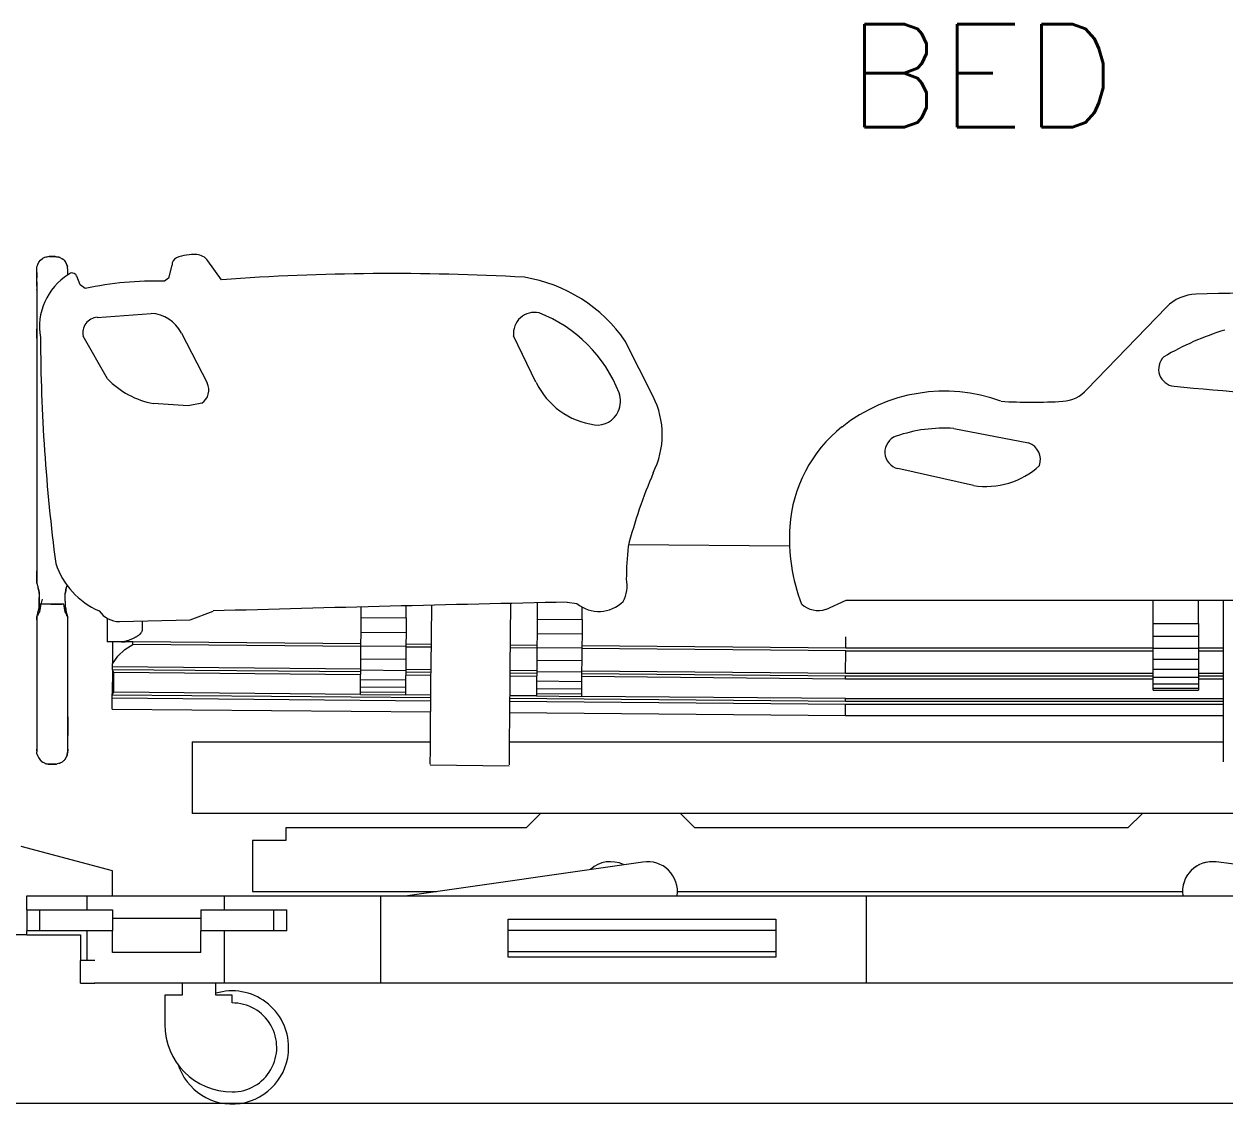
# Model space of a CAD drawing. Extents: x 3552052 to 4102982, y -707811 to -630695.
# Drawn here: x 3879450 to 3880613, y -691538 to -690491 of the extents above; entities that cross this region are included whole.
import ezdxf

# ---------------------------------------------------------------- set-up
doc = ezdxf.new("R2010")
doc.units = 0
doc.header["$LTSCALE"] = 6
doc.header["$MEASUREMENT"] = 0
for name, color, linetype, lineweight in [('EQP', 6, 'CONTINUOUS', 0), ('MEP_HVAC_RA_DUCT', 1, 'CONTINUOUS', 0), ('WALL', 8, 'CONTINUOUS', 0)]:
    doc.layers.add(name, color=color, linetype=linetype, lineweight=lineweight)
doc.styles.add('ROMANS', font='romans.shx')

msp = doc.modelspace()

# ---------------------------------------------------------------- linework, layer by layer
at = {"layer": 'EQP'}
for p, q in [((3879463.4, -690723.9), (3879464.5, -690721.8)), ((3879464.2, -690722.3), (3879464.5, -690721.8)), ((3879464.5, -690721.8), (3879466.1, -690719.9)), ((3879466.1, -690719.9), (3879468, -690718.3)), ((3879470.1, -690717.2), (3879468, -690718.3)), ((3879471.2, -690717), (3879470.1, -690717.2)), ((3879472.3, -690716.8), (3879471.2, -690717)), ((3879473.4, -690716.6), (3879472.3, -690716.8)), ((3879474.5, -690716.4), (3879473.4, -690716.6)), ((3879474.5, -690716.4), (3879476, -690716.4)), ((3879476, -690716.4), (3879474.5, -690716.4)), ((3879476, -690716.4), (3879477.5, -690716.4)), ((3879477.5, -690716.4), (3879476, -690716.4)), ((3879477.5, -690716.4), (3879479, -690716.4)), ((3879479, -690716.4), (3879477.5, -690716.4)), ((3879479, -690716.4), (3879480.5, -690716.4)), ((3879480.5, -690716.4), (3879479, -690716.4)), ((3879480.5, -690716.4), (3879482.8, -690716.6)), ((3879480.5, -690716.4), (3879481.1, -690716.4)), ((3879481.1, -690716.4), (3879481.7, -690716.5)), ((3879481.7, -690716.5), (3879482.3, -690716.5)), ((3879482.3, -690716.5), (3879482.8, -690716.6)), ((3879482.8, -690716.6), (3879484.9, -690717.2)), ((3879483.4, -690716.8), (3879482.8, -690716.6)), ((3879484, -690716.9), (3879483.4, -690716.8)), ((3879484.5, -690717.1), (3879484, -690716.9)), ((3879485.1, -690717.3), (3879484.5, -690717.1)), ((3879484.9, -690717.2), (3879487.2, -690718.4)), ((3879489, -690719.9), (3879487.2, -690718.4)), ((3879489, -690719.9), (3879490.5, -690721.7)), ((3879490.5, -690721.7), (3879490.5, -690721.8)), ((3879490.5, -690721.8), (3879492.3, -690726)), ((3879641.6, -690738.8), (3879628.3, -690720.4)), ((3879462.5, -690731.8), (3879462.6, -690730.4)), ((3879462.5, -690732.9), (3879462.5, -690731.8)), ((3879462.5, -690734), (3879462.5, -690731.8)), ((3879462.5, -690731.8), (3879462.5, -690734)), ((3879462.5, -690734), (3879462.5, -690732.9)), ((3879462.5, -690733.1), (3879462.5, -690733.6)), ((3879462.5, -690733.1), (3879462.5, -690734.4)), ((3879462.5, -690733.6), (3879462.5, -690733.1)), ((3879462.5, -690734.4), (3879462.5, -690733.1)), ((3879462.5, -690733.1), (3879462.5, -690734.4)), ((3879462.5, -690733.6), (3879462.5, -690734.1)), ((3879462.5, -690734.1), (3879462.5, -690733.6)), ((3879462.6, -690729), (3879462.7, -690727.6)), ((3879462.6, -690730.4), (3879462.6, -690729)), ((3879462.7, -690726.2), (3879462.9, -690725.6)), ((3879462.7, -690727.6), (3879462.7, -690726.2)), ((3879462.9, -690725.6), (3879463.1, -690725.1)), ((3879463.1, -690725.1), (3879463.2, -690724.5)), ((3879463.2, -690724.5), (3879463.4, -690723.9)), ((3879463.4, -690723.9), (3879463.7, -690723.4)), ((3879463.7, -690723.4), (3879463.9, -690722.9)), ((3879463.9, -690722.9), (3879464.2, -690722.3)), ((3879490.9, -690722.8), (3879491.4, -690723.9)), ((3879491.4, -690723.9), (3879491.8, -690724.9)), ((3879491.8, -690724.9), (3879492.3, -690726)), ((3879492.3, -690726.6), (3879492.3, -690726)), ((3879492.4, -690727.2), (3879492.3, -690726.6)), ((3879492.4, -690727.8), (3879492.4, -690727.2)), ((3879492.5, -690728.4), (3879492.4, -690727.8)), ((3879492.5, -690731.8), (3879492.5, -690728.4)), ((3879492.5, -690728.6), (3879492.5, -690728.4)), ((3879492.5, -690728.8), (3879492.5, -690728.6)), ((3879492.5, -690729), (3879492.5, -690728.8)), ((3879492.5, -690729.2), (3879492.5, -690729)), ((3879492.5, -690729.8), (3879492.5, -690729.2)), ((3879492.5, -690730.5), (3879492.5, -690729.8)), ((3879492.5, -690731.1), (3879492.5, -690730.5)), ((3879492.5, -690731.8), (3879492.5, -690731.1)), ((3879492.5, -690732.9), (3879492.5, -690731.8)), ((3879492.5, -690734), (3879492.5, -690732.9)), ((3879593.5, -690724.5), (3879590.1, -690737.4)), ((3879462.5, -690735.1), (3879462.5, -690734)), ((3879462.5, -690736.1), (3879462.5, -690734)), ((3879462.5, -690734), (3879462.5, -690736.1)), ((3879462.5, -690734.1), (3879462.5, -690734.6)), ((3879462.5, -690734.6), (3879462.5, -690734.1)), ((3879462.5, -690734.4), (3879462.5, -690735.7)), ((3879462.5, -690735.7), (3879462.5, -690734.4)), ((3879462.5, -690734.4), (3879462.5, -690735.7)), ((3879462.5, -690734.6), (3879462.5, -690735.1)), ((3879462.5, -690735.1), (3879462.5, -690734.6)), ((3879462.5, -690736.2), (3879462.5, -690735.1)), ((3879462.5, -690735.9), (3879462.5, -690735.1)), ((3879462.5, -690735.7), (3879462.5, -690737)), ((3879462.5, -690737), (3879462.5, -690735.7)), ((3879462.5, -690735.7), (3879462.5, -690737)), ((3879462.5, -690736.7), (3879462.5, -690735.9)), ((3879462.5, -690740.9), (3879462.5, -690737)), ((3879462.5, -690741.5), (3879462.5, -690739.6)), ((3879462.5, -690745.1), (3879462.5, -690740.5)), ((3879462.5, -690743.5), (3879462.5, -690740.9)), ((3879462.5, -690740.9), (3879462.5, -690743.5)), ((3879462.5, -690743.3), (3879462.5, -690741.5)), ((3879462.5, -690742.7), (3879462.5, -690745.1)), ((3879462.6, -690742.7), (3879462.5, -690745.1)), ((3879462.5, -690745.1), (3879462.5, -690743.3)), ((3879462.5, -690745.1), (3879462.5, -690743.5)), ((3879462.5, -690743.5), (3879462.5, -690745.1)), ((3879462.5, -690745.1), (3879462.5, -690746.7)), ((3879492.5, -690734.3), (3879492.5, -690734)), ((3879504.7, -690743.8), (3879501.2, -690735.2)), ((3879509.5, -690747.4), (3879504.7, -690743.8)), ((3879590.1, -690737.4), (3879586.1, -690740.3)), ((3879462.5, -690746.7), (3879462.5, -690748.3)), ((3879462.5, -690748.8), (3879462.6, -690748.3)), ((3879462.6, -690748.3), (3879462.5, -690748.8)), ((3879462.5, -690748.3), (3879462.5, -690749.9)), ((3879462.5, -690749.9), (3879462.5, -690751.5)), ((3879462.5, -690751.5), (3879462.5, -690753.5)), ((3879462.5, -690753.5), (3879462.5, -690755.4)), ((3879462.5, -690755.4), (3879462.5, -690757.4)), ((3879462.5, -690757.4), (3879462.5, -690759.4)), ((3879462.5, -690759.4), (3879462.5, -690764.3)), ((3879462.5, -690764.3), (3879462.5, -690769.1)), ((3880556.8, -690765.3), (3880479.8, -690845.1)), ((3879462.5, -690769.1), (3879462.5, -690774)), ((3879462.5, -690774), (3879462.5, -690778.9)), ((3879462.5, -690778.9), (3879462.5, -690784.4)), ((3879521.1, -690775.2), (3879573.2, -690771.4)), ((3879462.5, -690784), (3879462.6, -690784.4)), ((3879462.5, -690784.4), (3879462.5, -690790)), ((3879462.5, -690789.8), (3879462.5, -690786.4)), ((3879462.5, -690795.4), (3879462.5, -690789.8)), ((3879462.5, -690790), (3879462.5, -690795.6)), ((3879602.6, -690790.4), (3879627.5, -690838.8)), ((3879462.5, -690795.6), (3879462.5, -690801.1)), ((3879462.5, -690801.1), (3879462.5, -690828.6)), ((3879531, -690834.8), (3879507.6, -690793.5)), ((3879946.1, -690838.1), (3879924.4, -690793.2)), ((3880059.6, -690851.9), (3880032.6, -690798.4)), ((3879462.5, -690828.6), (3879462.5, -690856)), ((3879462.5, -690856), (3879462.5, -690883.5)), ((3879609.2, -690860.8), (3879575.4, -690858.8)), ((3879622.4, -690858.3), (3879609.2, -690860.8)), ((3879462.5, -690883.5), (3879462.5, -690910.9)), ((3880350.8, -690882.9), (3880423.3, -690896.7)), ((3879462.5, -690910.9), (3879462.5, -690938.4)), ((3880369.8, -690938.1), (3880296.7, -690921.7)), ((3879462.5, -690938.4), (3879462.5, -690965.8)), ((3879462.5, -690965.8), (3879462.5, -690993.3)), ((3879462.5, -690993.3), (3879462.5, -691020.7)), ((3880191.8, -690997.1), (3880035.8, -690995.7)), ((3879462.5, -691020.7), (3879462.5, -691023)), ((3879462.5, -691023), (3879462.5, -691020.7)), ((3879462.5, -691023), (3879462.5, -691025.2)), ((3879462.5, -691025.2), (3879462.5, -691023)), ((3879462.5, -691025.2), (3879462.5, -691027.5)), ((3879462.5, -691027.5), (3879462.5, -691025.2)), ((3879462.5, -691027.5), (3879462.5, -691029.8)), ((3879462.5, -691029.8), (3879462.5, -691027.5)), ((3879462.5, -691029.8), (3879462.5, -691030.3)), ((3879462.5, -691030.3), (3879462.5, -691029.8)), ((3879462.5, -691030.3), (3879462.5, -691030.9)), ((3879462.5, -691030.9), (3879462.5, -691030.3)), ((3879462.5, -691030.9), (3879462.5, -691031.5)), ((3879462.5, -691031.5), (3879462.5, -691030.9)), ((3879462.5, -691031.5), (3879462.5, -691032)), ((3879462.5, -691032), (3879462.5, -691031.5)), ((3879462.5, -691032.8), (3879462.6, -691032)), ((3879462.6, -691032.9), (3879462.5, -691032.8)), ((3879462.7, -691033), (3879462.6, -691032.9)), ((3879462.7, -691033.1), (3879462.7, -691033)), ((3879462.8, -691033.1), (3879462.8, -691034.3)), ((3879462.8, -691034.3), (3879463.1, -691035.1)), ((3879463.1, -691035.1), (3879463.4, -691035.9)), ((3879463.4, -691035.9), (3879463.7, -691036.8)), ((3879491.3, -691036.8), (3879491.6, -691035.9)), ((3879491.6, -691035.9), (3879491.9, -691035.1)), ((3879491.9, -691035.1), (3879492.1, -691034.5)), ((3879463.7, -691036.8), (3879464, -691037.6)), ((3879464, -691037.3), (3879464, -691037.6)), ((3879464, -691037.6), (3879464.3, -691038.9)), ((3879464.3, -691038.9), (3879464, -691037.6)), ((3879464, -691037.6), (3879464.3, -691038.9)), ((3879464.3, -691038.9), (3879464.5, -691040.2)), ((3879464.5, -691040.2), (3879464.3, -691038.9)), ((3879464.3, -691038.9), (3879464.5, -691040.2)), ((3879464.5, -691040.2), (3879464.7, -691041.5)), ((3879464.7, -691041.5), (3879464.5, -691040.2)), ((3879464.5, -691040.2), (3879464.7, -691041.5)), ((3879464.7, -691041.5), (3879464.9, -691042.8)), ((3879464.9, -691042.8), (3879464.7, -691041.5)), ((3879464.7, -691041.5), (3879464.9, -691042.8)), ((3879464.9, -691042.9), (3879464.9, -691044.7)), ((3879464.9, -691044.7), (3879464.9, -691046.5)), ((3879464.9, -691046.5), (3879464.9, -691048.4)), ((3879464.9, -691051.1), (3879464.9, -691046.7)), ((3879490.3, -691041.5), (3879490.1, -691042.8)), ((3879490.1, -691042.8), (3879490.3, -691041.5)), ((3879490.3, -691041.5), (3879490.1, -691042.8)), ((3879490.1, -691042.5), (3879490.1, -691042.8)), ((3879490.1, -691044.7), (3879490.1, -691042.9)), ((3879490.1, -691046.5), (3879490.1, -691044.7)), ((3879490.1, -691048.4), (3879490.1, -691046.5)), ((3879490.6, -691040.2), (3879490.3, -691041.5)), ((3879490.3, -691041.5), (3879490.6, -691040.2)), ((3879490.6, -691040.2), (3879490.3, -691041.5)), ((3879490.8, -691038.9), (3879490.6, -691040.2)), ((3879490.6, -691040.2), (3879490.8, -691038.9)), ((3879490.8, -691038.9), (3879490.6, -691040.2)), ((3879491, -691037.6), (3879490.8, -691038.9)), ((3879490.8, -691038.9), (3879491, -691037.6)), ((3879491, -691037.6), (3879490.8, -691038.9)), ((3879491, -691037.6), (3879491.3, -691036.8)), ((3879464, -691060.4), (3879464.3, -691059.1)), ((3879464.3, -691059.1), (3879464, -691060.4)), ((3879464.3, -691059.1), (3879464.5, -691057.8)), ((3879464.5, -691057.8), (3879464.3, -691059.1)), ((3879464.5, -691057.8), (3879464.7, -691056.4)), ((3879464.7, -691056.4), (3879464.5, -691057.8)), ((3879464.7, -691056.4), (3879464.9, -691055.1)), ((3879464.9, -691055.1), (3879464.7, -691056.4)), ((3879464.9, -691048.4), (3879464.9, -691050.2)), ((3879464.9, -691052.3), (3879464.9, -691050.2)), ((3879464.9, -691050.2), (3879464.9, -691053.6)), ((3879464.9, -691053.6), (3879464.9, -691051.1)), ((3879464.9, -691053.6), (3879464.9, -691052.3)), ((3879464.9, -691052.7), (3879464.9, -691053.4)), ((3879464.9, -691053.3), (3879464.9, -691053.7)), ((3879464.9, -691053.9), (3879465, -691053.6)), ((3879464.9, -691053.7), (3879464.9, -691054.2)), ((3879464.9, -691054.4), (3879464.9, -691053.9)), ((3879464.9, -691054.2), (3879464.9, -691054.6)), ((3879464.9, -691054.8), (3879464.9, -691054.4)), ((3879464.9, -691054.6), (3879464.9, -691055.1)), ((3879464.9, -691055.1), (3879464.9, -691054.8)), ((3879464.9, -691054.8), (3879464.9, -691055.1)), ((3879464.9, -691055.1), (3879464.9, -691054.8)), ((3879465.5, -691058.7), (3879465.2, -691060.5)), ((3879465.7, -691056.9), (3879465.5, -691058.7)), ((3879466, -691055.1), (3879465.7, -691056.9)), ((3879466.3, -691053.3), (3879466, -691055.1)), ((3879466.7, -691052.1), (3879466.3, -691053.3)), ((3879466.3, -691053.3), (3879466.4, -691053.3)), ((3879467.3, -691053.3), (3879466.3, -691053.3)), ((3879467.1, -691050.8), (3879466.7, -691052.1)), ((3879467.5, -691049.6), (3879467.1, -691050.8)), ((3879468.2, -691053.3), (3879467.3, -691053.3)), ((3879467.9, -691048.3), (3879467.5, -691049.6)), ((3879469.2, -691053.3), (3879468.2, -691053.3)), ((3879470.1, -691053.3), (3879469.2, -691053.3)), ((3879471.2, -691053.3), (3879470.1, -691053.3)), ((3879472.3, -691053.3), (3879471.2, -691053.3)), ((3879473.4, -691053.3), (3879472.3, -691053.3)), ((3879474.5, -691053.3), (3879473.4, -691053.3)), ((3879476, -691053.3), (3879474.5, -691053.3)), ((3879476, -691053.3), (3879482.1, -691053.3)), ((3879482.1, -691053.3), (3879476, -691053.3)), ((3879482.1, -691053.3), (3879483.7, -691053.3)), ((3879483.7, -691053.3), (3879482.1, -691053.3)), ((3879483.7, -691053.3), (3879485.3, -691053.3)), ((3879485.3, -691053.3), (3879483.7, -691053.3)), ((3879485.3, -691053.3), (3879486.9, -691053.3)), ((3879486.9, -691053.3), (3879485.3, -691053.3)), ((3879487.4, -691053.3), (3879486.9, -691053.3)), ((3879487.8, -691053.3), (3879487.4, -691053.3)), ((3879488.3, -691053.3), (3879487.8, -691053.3)), ((3879488.7, -691053.3), (3879488.3, -691053.3)), ((3879489, -691055.1), (3879488.7, -691053.3)), ((3879489.3, -691056.9), (3879489, -691055.1)), ((3879489.4, -691055.1), (3879489.1, -691055.1)), ((3879489.6, -691058.7), (3879489.3, -691056.9)), ((3879489.8, -691055.1), (3879489.4, -691055.1)), ((3879489.9, -691060.5), (3879489.6, -691058.7)), ((3879490.1, -691055.1), (3879489.8, -691055.1)), ((3879490.1, -691050.2), (3879490.1, -691048.4)), ((3879490.1, -691050.2), (3879490.1, -691053.7)), ((3879490.1, -691053.7), (3879490.1, -691054.2)), ((3879490.1, -691054.2), (3879490.1, -691054.7)), ((3879490.1, -691054.7), (3879490.1, -691055.1)), ((3879490.1, -691055.1), (3879490.3, -691056.4)), ((3879490.3, -691056.4), (3879490.1, -691055.1)), ((3879490.3, -691056.4), (3879490.6, -691057.8)), ((3879490.6, -691057.8), (3879490.3, -691056.4)), ((3879490.6, -691057.8), (3879490.8, -691059.1)), ((3879490.8, -691059.1), (3879490.6, -691057.8)), ((3879490.8, -691059.1), (3879491, -691060.4)), ((3879491, -691060.4), (3879490.8, -691059.1)), ((3879776.7, -691066.1), (3879776.8, -691056)), ((3879820.3, -691066.5), (3879820.4, -691054.9)), ((3879844.5, -691114.5), (3879845.1, -691054.3)), ((3879921.4, -691052.5), (3879920.8, -691115.1)), ((3879947.4, -691051.9), (3879947.2, -691067.6)), ((3879976.3, -691051.3), (3879985.8, -691052.6)), ((3879990.8, -691068), (3879990.9, -691055.8)), ((3880226.9, -691058.2), (3880246.7, -691049.2)), ((3880246.7, -691049.2), (3880934.2, -691049.2)), ((3880544, -691071.9), (3880544, -691049.2)), ((3880588, -691071.9), (3880588, -691049.2)), ((3880612, -691112), (3880612, -691049.2)), ((3879462.6, -691065.2), (3879462.5, -691065.6)), ((3879462.7, -691065.2), (3879462.5, -691065.6)), ((3879462.5, -691065.6), (3879462.6, -691065.5)), ((3879462.5, -691065.6), (3879462.5, -691085.3)), ((3879462.5, -691068.2), (3879462.5, -691065.6)), ((3879462.7, -691064.8), (3879462.6, -691065.2)), ((3879462.6, -691065.4), (3879462.7, -691065.3)), ((3879462.6, -691065.5), (3879462.6, -691065.4)), ((3879462.8, -691064.3), (3879462.7, -691064.8)), ((3879462.7, -691065.2), (3879463.1, -691064.4)), ((3879462.7, -691065.3), (3879462.7, -691065.2)), ((3879462.8, -691063.9), (3879463.1, -691063.1)), ((3879462.8, -691063.9), (3879462.8, -691064.2)), ((3879463.1, -691063.1), (3879463.4, -691062.2)), ((3879463.4, -691063.9), (3879463.2, -691064.3)), ((3879463.4, -691062.2), (3879463.7, -691061.3)), ((3879463.9, -691063), (3879463.4, -691063.9)), ((3879463.7, -691061.3), (3879464, -691060.4)), ((3879464.3, -691062.2), (3879463.9, -691063)), ((3879464.7, -691061.4), (3879464.3, -691062.2)), ((3879465.2, -691060.5), (3879464.7, -691061.4)), ((3879490.3, -691061.4), (3879489.9, -691060.5)), ((3879490.8, -691062.2), (3879490.3, -691061.4)), ((3879491.2, -691063), (3879490.8, -691062.2)), ((3879491.3, -691061.3), (3879491, -691060.4)), ((3879491.6, -691063.9), (3879491.2, -691063)), ((3879491.6, -691062.3), (3879491.3, -691061.3)), ((3879491.9, -691063.2), (3879491.6, -691062.3)), ((3879491.8, -691064.3), (3879491.6, -691063.9)), ((3879492.1, -691064.7), (3879491.8, -691064.3)), ((3879492.2, -691064.1), (3879491.9, -691063.2)), ((3879492.3, -691065.1), (3879492.1, -691064.7)), ((3879492.3, -691064.4), (3879492.2, -691064.1)), ((3879492.3, -691064.7), (3879492.4, -691065.1)), ((3879492.5, -691065.6), (3879492.3, -691065.1)), ((3879492.4, -691065.1), (3879492.5, -691065.6)), ((3879492.5, -691085.3), (3879492.5, -691065.6)), ((3879530.7, -691066.7), (3879530.6, -691089.5)), ((3879542.6, -691070), (3879611.2, -691068.3)), ((3879564.6, -691069.5), (3879564.5, -691078.9)), ((3879611.2, -691068.3), (3879633.3, -691059.8)), ((3879776.6, -691080.2), (3879776.7, -691066.1)), ((3879776.7, -691066.1), (3879820.3, -691066.5)), ((3879820.3, -691066.5), (3879820.2, -691080.5)), ((3879947.2, -691067.6), (3879947.1, -691081.7)), ((3879947.2, -691067.6), (3879990.8, -691068)), ((3879990.8, -691068), (3879990.7, -691082)), ((3879776.5, -691093.6), (3879776.6, -691080.2)), ((3879776.6, -691080.2), (3879820.2, -691080.5)), ((3879820.2, -691080.5), (3879820.1, -691094)), ((3879947.1, -691081.7), (3879947, -691095.1)), ((3879947.1, -691081.7), (3879990.7, -691082)), ((3879990.7, -691082), (3879990.5, -691095.5)), ((3880544, -691071.9), (3880588, -691071.9)), ((3880544, -691084.1), (3880544, -691071.9)), ((3880588, -691071.9), (3880588, -691084.1)), ((3879462.5, -691085.3), (3879462.5, -691105.1)), ((3879492.5, -691105.1), (3879492.5, -691085.3)), ((3879535.8, -691089.5), (3879530.6, -691089.5)), ((3879536, -691089.5), (3879535.8, -691111.1)), ((3879537.3, -691089.5), (3879536, -691089.5)), ((3879539.9, -691089.6), (3879537.3, -691089.5)), ((3879542.9, -691089.6), (3879539.9, -691089.6)), ((3879544.6, -691089.6), (3879542.8, -691089.6)), ((3879544.6, -691089.6), (3879548.3, -691089.6)), ((3879555.7, -691089.7), (3879544.8, -691089.6)), ((3879555.6, -691092.4), (3879555.7, -691089.7)), ((3879776.5, -691094.3), (3879555.6, -691092.4)), ((3879776.5, -691091.6), (3879555.7, -691089.7)), ((3879776.4, -691106), (3879776.5, -691093.6)), ((3879776.5, -691093.6), (3879820.1, -691094)), ((3879820.1, -691094), (3879820, -691106.4)), ((3879844.7, -691092.2), (3879820.1, -691092)), ((3879947, -691093.1), (3879921, -691092.9)), ((3880246.1, -691095.7), (3879990.6, -691093.5)), ((3880544, -691084.1), (3880588, -691084.1)), ((3880544, -691095.8), (3880544, -691084.1)), ((3880588, -691084.1), (3880588, -691095.8)), ((3879462.5, -691105.1), (3879462.5, -691124.9)), ((3879492.5, -691124.9), (3879492.5, -691105.1)), ((3879844.7, -691094.9), (3879820.1, -691094.7)), ((3879947, -691095.8), (3879921, -691095.6)), ((3879947, -691095.1), (3879946.9, -691107.5)), ((3879947, -691095.1), (3879990.5, -691095.5)), ((3879990.5, -691095.5), (3879990.4, -691107.8)), ((3880246.1, -691098.4), (3879990.5, -691096.2)), ((3880246, -691120.2), (3880246.1, -691098.4)), ((3880544, -691095.7), (3880246.1, -691095.7)), ((3880246.1, -691098.4), (3880544, -691098.4)), ((3880544, -691095.8), (3880588, -691095.8)), ((3880544, -691106.5), (3880544, -691095.8)), ((3880612, -691095.7), (3880588, -691095.7)), ((3880588, -691095.8), (3880588, -691106.5)), ((3880588, -691098.4), (3880612, -691098.4)), ((3879535.8, -691116.9), (3879535.6, -691140)), ((3879535.8, -691114), (3879535.8, -691111.1)), ((3879535.8, -691116.7), (3879535.8, -691114)), ((3879776.3, -691116.1), (3879535.8, -691114)), ((3879535.8, -691116.9), (3879535.8, -691116.7)), ((3879776.3, -691118.8), (3879535.8, -691116.7)), ((3879776.2, -691126.1), (3879776.3, -691116.9)), ((3879776.3, -691116.9), (3879776.4, -691106)), ((3879776.3, -691116.9), (3879819.9, -691117.3)), ((3879776.4, -691106), (3879820, -691106.4)), ((3879819.9, -691117.3), (3879819.8, -691126.5)), ((3879820, -691106.4), (3879819.9, -691117.3)), ((3879844.5, -691116.7), (3879819.9, -691116.5)), ((3879844.4, -691126.3), (3879844.5, -691114.5)), ((3879920.8, -691115.1), (3879920.7, -691127)), ((3879946.8, -691117.6), (3879920.8, -691117.4)), ((3879946.9, -691107.5), (3879946.8, -691118.4)), ((3879946.9, -691107.5), (3879990.4, -691107.8)), ((3879990.4, -691107.8), (3879990.3, -691118.8)), ((3880544, -691106.5), (3880588, -691106.5)), ((3880544, -691116), (3880544, -691106.5)), ((3880544, -691116), (3880588, -691116)), ((3880544, -691124), (3880544, -691116)), ((3880588, -691106.5), (3880588, -691116)), ((3880588, -691116), (3880588, -691124)), ((3880612, -691123.8), (3880612, -691112)), ((3879462.5, -691124.9), (3879462.5, -691144.6)), ((3879492.5, -691144.6), (3879492.5, -691124.9)), ((3879537.1, -691138.5), (3879537.2, -691119.5)), ((3879776.3, -691121.6), (3879537.2, -691119.5)), ((3879776.2, -691126.1), (3879819.8, -691126.5)), ((3879776.2, -691133.3), (3879776.2, -691126.1)), ((3879819.8, -691126.5), (3879819.7, -691133.6)), ((3879844.5, -691119.4), (3879819.8, -691119.2)), ((3879844.5, -691122.2), (3879819.8, -691122)), ((3879843.9, -691188.6), (3879844.4, -691126.3)), ((3879920.7, -691127), (3879920.2, -691189.3)), ((3879946.8, -691120.3), (3879920.8, -691120.1)), ((3879946.7, -691123.1), (3879920.8, -691122.8)), ((3879946.7, -691127.6), (3879946.6, -691134.8)), ((3879946.8, -691118.4), (3879946.7, -691127.6)), ((3879946.7, -691127.6), (3879990.3, -691128)), ((3879946.8, -691118.4), (3879990.3, -691118.8)), ((3879990.3, -691128), (3879990.2, -691135.1)), ((3879990.3, -691118.8), (3879990.3, -691128)), ((3880246, -691122.9), (3879990.3, -691120.7)), ((3880246, -691125.7), (3879990.3, -691123.4)), ((3880246, -691120.2), (3879990.4, -691118)), ((3880544, -691120.2), (3880246, -691120.2)), ((3880246, -691125.7), (3880246, -691122.9)), ((3880544, -691122.9), (3880246, -691122.9)), ((3880544, -691125.7), (3880246, -691125.7)), ((3880544, -691124), (3880588, -691124)), ((3880544, -691130.2), (3880544, -691124)), ((3880612, -691120.2), (3880588, -691120.2)), ((3880612, -691122.9), (3880588, -691122.9)), ((3880588, -691124), (3880588, -691130.2)), ((3880612, -691125.7), (3880588, -691125.7)), ((3880612, -691186.1), (3880612, -691123.8)), ((3879535.5, -691141.3), (3879535.6, -691140)), ((3879535.6, -691140), (3879536.1, -691140)), ((3879776.1, -691140.6), (3879537.1, -691138.5)), ((3879776.1, -691138.2), (3879776.2, -691133.3)), ((3879776.1, -691138.2), (3879819.7, -691138.5)), ((3879776.1, -691140.6), (3879776.1, -691138.2)), ((3879776.1, -691140.6), (3879819.7, -691141)), ((3879776.2, -691133.3), (3879819.7, -691133.6)), ((3879819.7, -691133.6), (3879819.7, -691138.5)), ((3879819.7, -691138.5), (3879819.7, -691141)), ((3879946.6, -691134.8), (3879990.2, -691135.1)), ((3879946.6, -691134.8), (3879946.6, -691139.6)), ((3879946.6, -691139.6), (3879990.2, -691140)), ((3879946.6, -691139.6), (3879946.6, -691142.1)), ((3879990.2, -691140), (3879990.1, -691142.5)), ((3879990.2, -691135.1), (3879990.2, -691140)), ((3880544, -691130.2), (3880588, -691130.2)), ((3880544, -691134.4), (3880544, -691130.2)), ((3880544, -691134.4), (3880588, -691134.4)), ((3880544, -691136.6), (3880544, -691134.4)), ((3880544, -691136.6), (3880588, -691136.6)), ((3880588, -691130.2), (3880588, -691134.4)), ((3880588, -691134.4), (3880588, -691136.6)), ((3879462.5, -691144.6), (3879462.6, -691144.6)), ((3879462.5, -691144.6), (3879462.5, -691146.6)), ((3879462.5, -691146.6), (3879462.5, -691148.6)), ((3879462.5, -691148.6), (3879462.5, -691150.5)), ((3879462.5, -691150.5), (3879462.5, -691152.5)), ((3879492.5, -691149.1), (3879492.5, -691144.6)), ((3879492.5, -691153.5), (3879492.5, -691149.1)), ((3879535.4, -691154.9), (3879535.5, -691144)), ((3879535.5, -691144), (3879535.5, -691141.3)), ((3879844.3, -691144), (3879535.5, -691141.3)), ((3879535.5, -691144), (3879844.3, -691146.7)), ((3879844.3, -691141.2), (3879819.7, -691141)), ((3879920.5, -691147.3), (3880245.9, -691150.2)), ((3879946.6, -691142.1), (3879920.6, -691141.9)), ((3880245.9, -691147.5), (3879920.6, -691144.6)), ((3879946.6, -691142.1), (3879990.1, -691142.5)), ((3880245.9, -691144.7), (3879990.1, -691142.5)), ((3880245.8, -691161.1), (3880245.9, -691150.2)), ((3880245.9, -691147.5), (3880245.9, -691144.7)), ((3880245.9, -691144.7), (3880612, -691144.7)), ((3880612, -691147.5), (3880245.9, -691147.5)), ((3880245.9, -691150.2), (3880612, -691150.2)), ((3879462.5, -691152.5), (3879462.5, -691155)), ((3879462.5, -691155), (3879462.5, -691157.5)), ((3879462.5, -691157.5), (3879462.5, -691160)), ((3879462.5, -691160), (3879462.5, -691162.4)), ((3879462.5, -691162.4), (3879462.5, -691164.8)), ((3879492.5, -691157.9), (3879492.5, -691153.5)), ((3879492.5, -691162.3), (3879492.5, -691157.9)), ((3879492.5, -691162.3), (3879492.5, -691166.9)), ((3879492.5, -691166.9), (3879492.5, -691162.3)), ((3879535.4, -691154.9), (3879844.2, -691157.6)), ((3879920.4, -691158.2), (3880245.8, -691161.1)), ((3880245.8, -691161.1), (3880612, -691161.1)), ((3879462.5, -691164.8), (3879462.5, -691167.2)), ((3879462.5, -691167.2), (3879462.5, -691169.6)), ((3879462.5, -691169.6), (3879462.5, -691172)), ((3879462.5, -691172), (3879462.5, -691174.1)), ((3879462.5, -691174.1), (3879462.5, -691176.3)), ((3879492.5, -691166.9), (3879492.5, -691171.4)), ((3879492.5, -691171.4), (3879492.5, -691166.9)), ((3879492.5, -691171.4), (3879492.5, -691175.9)), ((3879492.5, -691175.9), (3879492.5, -691171.4)), ((3879462.5, -691176.3), (3879462.5, -691178.4)), ((3879462.5, -691178.4), (3879462.5, -691180.5)), ((3879462.5, -691180.5), (3879462.5, -691183.5)), ((3879462.5, -691183.5), (3879462.5, -691186.5)), ((3879462.5, -691186.5), (3879462.5, -691189.4)), ((3879492.5, -691175.9), (3879492.5, -691180.4)), ((3879492.5, -691180.4), (3879492.5, -691175.9)), ((3879492.5, -691182.2), (3879492.5, -691180.4)), ((3879492.5, -691183.9), (3879492.5, -691182.2)), ((3879492.5, -691185.6), (3879492.5, -691183.9)), ((3879492.5, -691187.4), (3879492.5, -691185.6)), ((3879612.9, -691186.7), (3879843.9, -691186.7)), ((3879612.9, -691186.7), (3879612.9, -691256)), ((3879920.2, -691186.7), (3880612, -691186.7)), ((3880612, -691193.3), (3880612, -691186.1)), ((3879462.5, -691189.4), (3879462.5, -691192.4)), ((3879462.5, -691192.4), (3879462.5, -691193.4)), ((3879462.5, -691193.4), (3879462.5, -691194.3)), ((3879462.5, -691195.3), (3879462.5, -691193.8)), ((3879462.5, -691194.3), (3879462.5, -691195.2)), ((3879462.5, -691195.2), (3879462.5, -691196.2)), ((3879462.6, -691196.7), (3879462.5, -691196.2)), ((3879462.6, -691197.3), (3879462.6, -691196.7)), ((3879462.7, -691197.8), (3879462.6, -691197.3)), ((3879462.7, -691198.3), (3879462.7, -691197.8)), ((3879462.7, -691198.3), (3879463.4, -691200.6)), ((3879492.1, -691198.4), (3879491.9, -691199.5)), ((3879491.9, -691199.5), (3879492.1, -691198.4)), ((3879492.3, -691197.3), (3879492.1, -691198.4)), ((3879492.1, -691198.4), (3879492.3, -691197.3)), ((3879492.5, -691196.2), (3879492.3, -691197.3)), ((3879492.3, -691197.3), (3879492.5, -691196.2)), ((3879492.5, -691188.6), (3879492.5, -691187.4)), ((3879492.5, -691189.9), (3879492.5, -691188.6)), ((3879492.5, -691191.1), (3879492.5, -691189.9)), ((3879492.5, -691192.4), (3879492.5, -691191.1)), ((3879492.5, -691193.3), (3879492.5, -691192.4)), ((3879492.5, -691194.3), (3879492.5, -691193.3)), ((3879492.5, -691193.7), (3879492.5, -691195.3)), ((3879492.5, -691195.2), (3879492.5, -691194.3)), ((3879492.5, -691196.2), (3879492.5, -691195.2)), ((3879843.7, -691206.3), (3879843.8, -691195.8)), ((3879843.8, -691195.8), (3879843.9, -691188.6)), ((3879920.1, -691196.5), (3879920, -691206.9)), ((3879920.2, -691189.3), (3879920.1, -691196.5)), ((3880612, -691203.8), (3880612, -691193.3)), ((3879463.4, -691200.6), (3879464.1, -691201.6)), ((3879464.1, -691201.6), (3879464.7, -691202.6)), ((3879464.7, -691202.6), (3879465.4, -691203.6)), ((3879465.4, -691203.6), (3879466.1, -691204.6)), ((3879466.5, -691205), (3879466.1, -691204.6)), ((3879466.1, -691204.6), (3879466.5, -691205)), ((3879467, -691205.4), (3879466.5, -691205)), ((3879466.5, -691205), (3879467, -691205.4)), ((3879467.5, -691205.8), (3879467, -691205.4)), ((3879467, -691205.4), (3879467.5, -691205.8)), ((3879468, -691206.2), (3879467.5, -691205.8)), ((3879467.5, -691205.8), (3879468, -691206.2)), ((3879470.2, -691207.3), (3879468, -691206.2)), ((3879470.2, -691207.3), (3879470.8, -691207.5)), ((3879470.2, -691207.3), (3879470.4, -691207.4)), ((3879470.8, -691207.5), (3879471.4, -691207.7)), ((3879471.4, -691207.7), (3879472, -691207.8)), ((3879472, -691207.8), (3879472.6, -691208)), ((3879472.6, -691208), (3879473.1, -691208)), ((3879473.1, -691208), (3879473.6, -691208.1)), ((3879473.6, -691208.1), (3879474, -691208.1)), ((3879474.5, -691208.1), (3879474, -691208.1)), ((3879474, -691208.1), (3879474.5, -691208.1)), ((3879476, -691208.1), (3879474.5, -691208.1)), ((3879474.5, -691208.1), (3879476, -691208.1)), ((3879477.5, -691208.1), (3879476, -691208.1)), ((3879476, -691208.1), (3879477.5, -691208.1)), ((3879479, -691208.1), (3879477.5, -691208.1)), ((3879477.5, -691208.1), (3879479, -691208.1)), ((3879480.5, -691208.1), (3879479, -691208.1)), ((3879479, -691208.1), (3879480.5, -691208.1)), ((3879481, -691208.1), (3879480.5, -691208.1)), ((3879480.5, -691208.1), (3879481, -691208.1)), ((3879481, -691208.1), (3879481.5, -691208.1)), ((3879481.5, -691208.1), (3879482, -691208)), ((3879482, -691208), (3879482.4, -691208)), ((3879484.9, -691207.3), (3879482.4, -691208)), ((3879484.5, -691207.5), (3879484.2, -691207.5)), ((3879484.7, -691207.4), (3879484.5, -691207.5)), ((3879487.1, -691206.2), (3879484.9, -691207.3)), ((3879484.9, -691207.3), (3879485.2, -691207.2)), ((3879487.6, -691205.8), (3879487.1, -691206.2)), ((3879488, -691205.4), (3879487.6, -691205.8)), ((3879488.5, -691205), (3879488, -691205.4)), ((3879489, -691204.6), (3879488.5, -691205)), ((3879489, -691204.6), (3879489.4, -691204.2)), ((3879489.4, -691204.2), (3879489.8, -691203.7)), ((3879489.8, -691203.7), (3879490.2, -691203.2)), ((3879490.2, -691203.2), (3879490.5, -691202.7)), ((3879490.5, -691202.7), (3879491.7, -691200.6)), ((3879491.9, -691199.5), (3879491.7, -691200.6)), ((3879491.7, -691200.6), (3879491.9, -691199.5)), ((3879843.7, -691208.3), (3879843.7, -691206.3)), ((3879843.7, -691209), (3879920, -691209.7)), ((3879920, -691206.9), (3879920, -691209)), ((3880612, -691205.8), (3880612, -691203.8)), ((3881081.9, -691256), (3879612.9, -691256)), ((3879950.6, -691256), (3879936.6, -691270)), ((3880100.1, -691270), (3880086.1, -691256)), ((3880533.5, -691256), (3880519.5, -691270)), ((3879936.6, -691270), (3879703.9, -691270)), ((3879703.9, -691270), (3879703.9, -691282.2)), ((3880519.5, -691270), (3880100.1, -691270)), ((3879535.8, -691311.7), (3879447.4, -691288.1)), ((3879703.9, -691282.2), (3879671.5, -691282.2)), ((3879671.5, -691282.2), (3879671.5, -691331.7)), ((3880049.7, -691303.1), (3879821.6, -691335.7)), ((3880934.9, -691346), (3880605, -691303)), ((3879535.8, -691335.7), (3879535.8, -691311.7)), ((3879452.9, -691335.7), (3879510.9, -691335.7)), ((3879452.9, -691349.4), (3879452.9, -691335.7)), ((3879510.9, -691335.7), (3879644.5, -691335.7)), ((3879510.9, -691335.7), (3879510.9, -691349.4)), ((3879644.5, -691335.7), (3879795.9, -691335.7)), ((3879644.5, -691349.4), (3879644.5, -691335.7)), ((3879671.5, -691331.7), (3879849.6, -691331.7)), ((3879795.9, -691335.7), (3880266.4, -691335.7)), ((3879795.9, -691420.3), (3879795.9, -691335.7)), ((3880082.9, -691331.7), (3880572.3, -691331.7)), ((3880266.4, -691335.7), (3880713.8, -691335.7)), ((3880266.4, -691420.3), (3880266.4, -691335.7)), ((3879452.9, -691349.4), (3879452.9, -691369.7)), ((3879452.9, -691349.4), (3879465.5, -691349.4)), ((3879465.5, -691349.4), (3879535.9, -691349.4)), ((3879465.5, -691369.7), (3879465.5, -691349.4)), ((3879535.9, -691349.4), (3879535.9, -691369.7)), ((3879621.6, -691349.4), (3879692, -691349.4)), ((3879621.6, -691349.4), (3879621.6, -691369.7)), ((3879692, -691349.4), (3879704.6, -691349.4)), ((3879692, -691369.7), (3879692, -691349.4)), ((3879704.6, -691369.7), (3879704.6, -691349.4)), ((3879535.9, -691357.5), (3879621.6, -691357.5)), ((3879919.2, -691369.1), (3879919.2, -691358.3)), ((3879919.2, -691358.3), (3880178.4, -691358.3)), ((3880178.4, -691358.3), (3880178.4, -691369.1)), ((3879452.9, -691373.5), (3879452.9, -691369.7)), ((3879465.5, -691369.7), (3879452.9, -691369.7)), ((3879535.9, -691369.7), (3879465.5, -691369.7)), ((3879510.9, -691369.7), (3879510.9, -691398.5)), ((3879535.9, -691390.7), (3879535.9, -691369.7)), ((3879621.6, -691390.7), (3879621.6, -691369.7)), ((3879692, -691369.7), (3879621.6, -691369.7)), ((3879644.5, -691420.3), (3879644.5, -691369.7)), ((3879704.6, -691369.7), (3879692, -691369.7)), ((3879919.2, -691389.8), (3879919.2, -691369.1)), ((3879919.2, -691369.1), (3880178.4, -691369.1)), ((3880178.4, -691369.1), (3880178.4, -691389.8)), ((3879452.9, -691373.5), (3879442.3, -691373.5)), ((3879452.9, -691373.5), (3879504.8, -691373.5)), ((3879504.8, -691373.5), (3879504.8, -691398.5)), ((3879621.6, -691390.7), (3879535.9, -691390.7)), ((3879919.2, -691395.3), (3879919.2, -691389.8)), ((3879919.2, -691389.8), (3880178.4, -691389.8)), ((3880178.4, -691395.3), (3879919.2, -691395.3)), ((3880178.4, -691389.8), (3880178.4, -691395.3)), ((3879518.7, -691398.5), (3879504.8, -691398.5)), ((3879504.8, -691420.3), (3879504.8, -691398.5)), ((3879504.8, -691420.3), (3879518.7, -691420.3)), ((3879626.4, -691420.3), (3879518.6, -691420.3)), ((3879603.4, -691420.3), (3879603.4, -691431.9)), ((3879636.1, -691420.3), (3879626.4, -691420.3)), ((3879636.1, -691431.9), (3879636.1, -691420.3)), ((3879644.5, -691420.3), (3879636.3, -691420.3)), ((3879795.9, -691420.3), (3879644.5, -691420.3)), ((3880266.4, -691420.3), (3879795.9, -691420.3)), ((3880664.7, -691420.3), (3880266.4, -691420.3)), ((3879603.4, -691431.9), (3879586.6, -691431.9)), ((3879586.6, -691431.9), (3879586.6, -691460.4)), ((3879651.7, -691431.9), (3879636.1, -691431.9)), ((3879651.7, -691439.6), (3879651.7, -691431.9))]:
    msp.add_line(p, q, dxfattribs=at)
at = {"layer": 'EQP', "flags": 128}
for points in [[(3879535.8, -691111.1), (3879541.1, -691103.6), (3879547.8, -691097.2), (3879555.6, -691092.4)], [(3879537.2, -691119.5), (3879536.5, -691118.2), (3879535.8, -691116.9)], [(3879536.1, -691140), (3879536.6, -691139.3), (3879537.1, -691138.5)]]:
    msp.add_lwpolyline(points, dxfattribs=at)
at = {"layer": 'EQP'}
for centre, radius, start, end in [((3879600.4, -690724), 6.9, 112.1987, 184.4333), ((3879614.5, -690758.5), 44.2, 85.9763, 112.1987), ((3879616.5, -690728.9), 14.5, 36.0364, 85.9763), ((3879496.7, -690737), 4.79, 22.1966, 136.1897), ((3879806.9, -693022.5), 2289.7, 86.7955, 94.1381), ((3879524.8, -690784.4), 59.7, 121.945, 190.1121), ((3879576.1, -691049), 308.9, 88.1334, 102.442), ((3879911.3, -690881.5), 147, 34.4187, 80.7874), ((3880586.4, -690793.8), 41, 91.5063, 136), ((3880760.6, -697417.8), 6667.3, 88.48544, 91.50634), ((3879522.2, -690790.2), 15.1, 94.1372, 192.8162), ((3879571.2, -690806.6), 35.3, 27.3046, 86.7262), ((3879944.6, -690790.7), 20.3, 77.0345, 186.934), ((3879900.5, -690897), 135.1, 21.0971, 68.9029), ((3880696.6, -691058.1), 283.1, 107.0771, 120.1936), ((3881184.6, -690788.2), 1718.5, 180.2214, 187.5411), ((3880565.8, -690825.4), 16.6, 133.9408, 264.418), ((3879591.6, -690775.7), 84.7, 224.2878, 258.9876), ((3880012.5, -690806.4), 73.5, 205.5326, 262.4674), ((3879614.2, -690845.7), 15, 303.0408, 27.3046), ((3880002, -690856.1), 25.9, 336.6794, 17.4846), ((3880341.7, -691005.9), 159.1, 69.8405, 128.5614), ((3880454.1, -690822), 34.6, 273.925, 317.9584), ((3880908.3, -687321.2), 3537.5, 264.418, 269.3183), ((3879986.4, -690888.9), 82, 333.1637, 26.8363), ((3880426.5, -690419.9), 437.6, 266.075, 273.925), ((3880005.7, -690857.8), 21.8, 262.4674, 336.6794), ((3880326.5, -690986.8), 134.8, 128.5614, 176.2394), ((3880341.4, -691024.7), 142.1, 86.1882, 109.0662), ((3880300.3, -690905.8), 16.3, 109.0662, 257.3387), ((3880417.3, -690913.1), 17.4, 340.4061, 69.8048), ((3880382.1, -690862.8), 76.3, 260.7151, 312.6344), ((3880542.8, -691130.6), 524.7, 157.0436, 165.2902), ((3880368.7, -690989.6), 177.1, 176.2394, 201.0016), ((3880390.5, -691031.8), 356.9, 174.4617, 179.5383), ((3879553.4, -690989.6), 76.4, 198.4103, 246.4928), ((3880004.1, -691035.7), 30.3, 330.8354, 13.0097), ((3881093.3, -742978.9), 51939.7, 91.23221, 91.61072), ((3880007, -691026.7), 33.5, 230.7132, 314.7319), ((3880219.6, -691035.5), 23.8, 227.3355, 287.8306), ((3879542.7, -691046.1), 23.9, 214.5547, 269.904), ((3880018.3, -691331.7), 29, 64.318, 132.1026), ((3880054.2, -691331.7), 29, 351.9801, 98.9226), ((3880601.3, -691331.7), 29, 82.5688, 187.5688), ((3880601.3, -691331.7), 29, 101.2683, 108.8005), ((3880601.3, -691331.7), 29, 86.2683, 93.8005), ((3880601.3, -691331.7), 29, 131.2683, 138.8005), ((3880601.3, -691331.7), 29, 116.2683, 123.8005), ((3880601.3, -691331.7), 29, 161.2683, 168.8005), ((3880601.3, -691331.7), 29, 146.2683, 153.8005), ((3880601.3, -691331.7), 29, 176.2683, 180), ((3879651.7, -691482.7), 54.8, 0, 106.6258), ((3879651.9, -691482.7), 43.1, 270, 90.3174), ((3879651.9, -691460.4), 65.4, 180, 270), ((3879651.7, -691482.7), 54.8, 196.7098, 0)]:
    msp.add_arc(centre, radius, start, end, dxfattribs=at)
msp.add_open_spline([(3879564.5, -691078.9), (3879564.4, -691079.2), (3879564.2, -691079.8), (3879563.7, -691080.6), (3879563.3, -691081.3), (3879563, -691081.7), (3879562.8, -691081.9), (3879562.7, -691082.1), (3879562.5, -691082.3), (3879562.3, -691082.5), (3879561.9, -691082.8), (3879561.3, -691083.3), (3879560.7, -691083.7), (3879560.2, -691084), (3879560, -691084.2), (3879559.8, -691084.3), (3879559.6, -691084.4), (3879559.3, -691084.6), (3879558.9, -691084.9), (3879558.2, -691085.2), (3879557.5, -691085.6), (3879556.4, -691086.2), (3879555.1, -691086.8), (3879553.6, -691087.5), (3879552, -691088.1), (3879550, -691088.8), (3879547.4, -691089.4), (3879545.6, -691089.6), (3879544.6, -691089.6)], degree=3, knots=[0, 0, 0, 0, 0.035714, 0.071429, 0.107143, 0.125, 0.133929, 0.142857, 0.151786, 0.160714, 0.178571, 0.214286, 0.25, 0.267857, 0.276786, 0.285714, 0.294643, 0.303571, 0.321429, 0.357143, 0.392857, 0.428571, 0.5, 0.571429, 0.642857, 0.714286, 0.857143, 1, 1, 1, 1], dxfattribs=at)
msp.add_open_spline([(3880246.1, -691095.7), (3880246.1, -691095.7), (3880246.1, -691094.7), (3880246.1, -691090.5), (3880246.1, -691086.7), (3880246.1, -691084.8)], degree=3, dxfattribs=at)
at = {"layer": 'MEP_HVAC_RA_DUCT', "color": 8, "linetype": 'ByBlock'}
msp.add_lwpolyline([(3882481.1, -691536.9), (3879181.1, -691536.9)], dxfattribs=at)

# ---------------------------------------------------------------- texts
at = {"layer": 'WALL', "color": 0, "linetype": 'ByBlock', "insert": (3880508.5, -690591), "char_height": 100, "attachment_point": 9, "style": 'ROMANS'}
msp.add_mtext('BED', dxfattribs=at)

doc.saveas('drawing.dxf')
